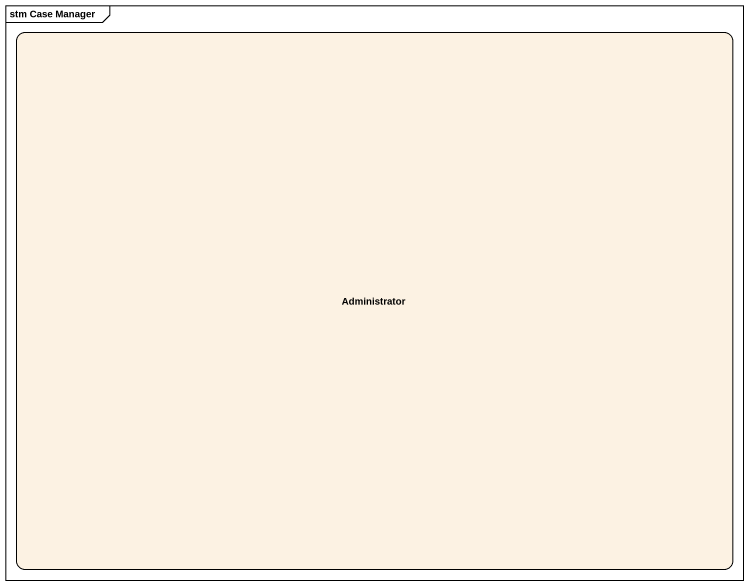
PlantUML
@startuml
mainframe stm Case Manager
hide empty description
state Administrator
@enduml
